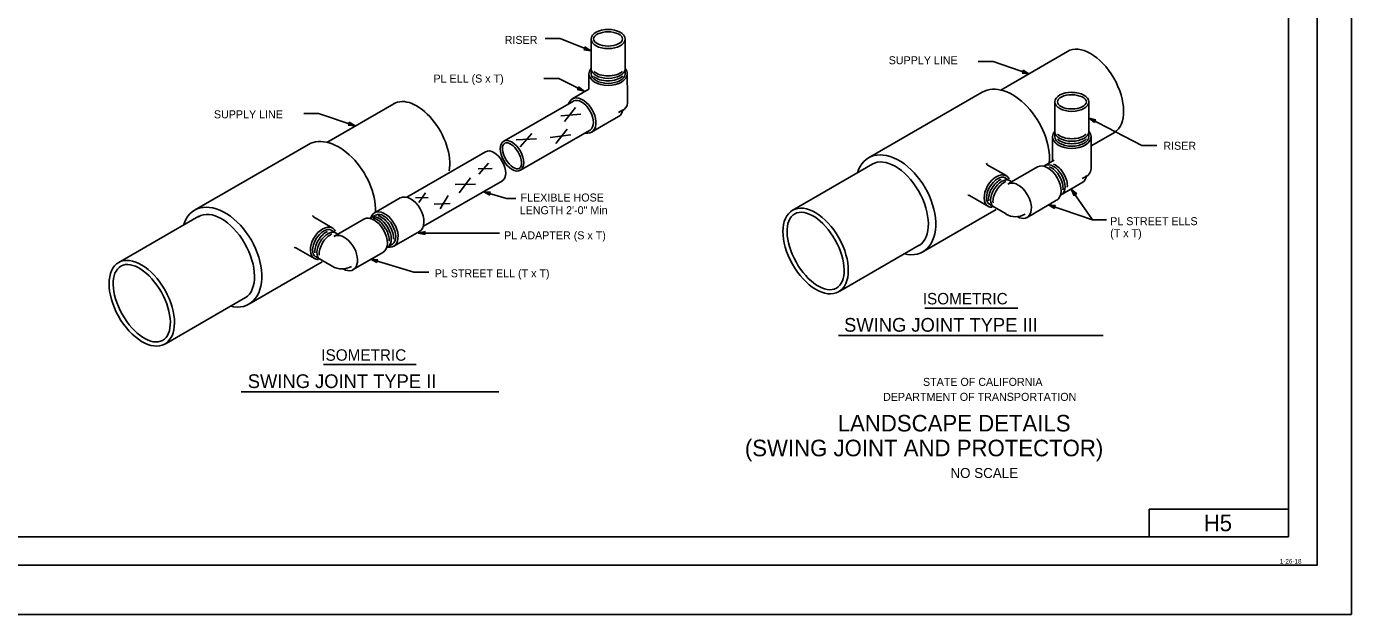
# Model space of a CAD drawing. Extents: x -893 to 867, y -474 to 712.
# Drawn here: x -292 to 867, y -474 to 40 of the extents above; entities that cross this region are included whole.
import ezdxf

# ---------------------------------------------------------------- set-up
doc = ezdxf.new("R2010")
doc.units = 0
for name, color, linetype in [('10 Sheet Format', 7, 'Continuous'), ('56 Stage 3 Anno', 7, 'Continuous'), ('57 Undefined', 7, 'Continuous'), ('60 Nongeo Data', 7, 'Continuous')]:
    doc.layers.add(name, color=color, linetype=linetype)

msp = doc.modelspace()

# ---------------------------------------------------------------- linework, layer by layer
at = {"layer": '10 Sheet Format'}
for p, q in [((836.5, 669), (836.5, -431)), ((811.5, -406), (811.5, 644)), ((811.5, -381.9), (689.5, -381.9)), ((689.5, -381.9), (689.5, -406)), ((-438.7, -406), (199.1, -406)), ((198.8, -406), (811.5, -406)), ((-863.5, -431), (836.5, -431))]:
    msp.add_line(p, q, dxfattribs=at)
for points in [[(-893.5, -474), (866.5, -474), (866.5, 712), (-893.5, 712)], [(-863.5, -431), (836.5, -431), (836.5, 669), (-863.5, 669)]]:
    msp.add_lwpolyline(points, close=True, dxfattribs=at)
at = {"layer": '56 Stage 3 Anno'}
for p, q in [((161.4, 30), (174.4, 30)), ((174.4, 30), (201.2, 19)), ((195.2, 20), (196.4, 20.9)), ((201.2, 19), (195.2, 20)), ((195.2, 20), (195.2, 20)), ((199.9, 19.5), (195.5, 20.3)), ((198.7, 20), (195.8, 20.5)), ((196.4, 20.9), (196.2, 22.5)), ((196.2, 22.5), (196.2, 22.5)), ((196.2, 22.5), (201.2, 19)), ((196.2, 22.1), (199.9, 19.5)), ((197.4, 20.5), (196.2, 20.8)), ((196.3, 21.7), (198.7, 20)), ((196.3, 21.3), (197.4, 20.5)), ((201.2, 19), (201.2, 19)), ((540, 9.8), (553.1, 9.8)), ((553.1, 9.8), (584.5, -1)), ((578.4, -0.4), (579.6, 0.6)), ((581.9, -0.1), (579, 0.2)), ((579.6, 0.6), (579.3, 2.2)), ((579.3, 2.2), (579.3, 2.2)), ((579.3, 2.2), (584.5, -1)), ((579.3, 1.8), (583.2, -0.6)), ((580.6, 0.3), (579.3, 0.4)), ((579.5, 1.3), (581.9, -0.1)), ((579.5, 1), (580.6, 0.3)), ((160.1, -5), (173.2, -5)), ((173.2, -5), (195.4, -16.2)), ((584.5, -1), (578.4, -0.4)), ((578.4, -0.4), (578.4, -0.4)), ((583.2, -0.6), (578.7, -0.1)), ((584.5, -1), (584.5, -1)), ((189.4, -14.7), (190.7, -13.9)), ((195.4, -16.2), (189.4, -14.7)), ((189.4, -14.7), (189.4, -14.7)), ((194.1, -15.6), (189.8, -14.5)), ((192.9, -15), (190.1, -14.3)), ((191.7, -14.4), (190.5, -14.1)), ((190.7, -13.9), (190.6, -12.3)), ((190.6, -12.3), (190.6, -12.3)), ((190.6, -12.3), (195.4, -16.2)), ((190.6, -12.7), (194.1, -15.6)), ((190.7, -13.2), (192.9, -15)), ((190.7, -13.6), (191.7, -14.4)), ((195.4, -16.2), (195.4, -16.2)), ((-49.8, -35.7), (-36.8, -35.7)), ((-36.8, -35.7), (-4.7, -46.5)), ((-10.8, -45.8), (-9.6, -44.8)), ((-4.7, -46.5), (-10.8, -45.8)), ((-10.8, -45.8), (-10.8, -45.8)), ((-6, -46), (-10.4, -45.6)), ((-7.3, -45.6), (-10.2, -45.3)), ((-9.6, -44.8), (-9.9, -43.3)), ((-9.9, -43.3), (-9.9, -43.3)), ((-9.9, -43.3), (-4.7, -46.5)), ((-9.8, -43.7), (-6, -46)), ((-8.6, -45.2), (-9.8, -45)), ((-9.7, -44.1), (-7.3, -45.6)), ((-9.7, -44.5), (-8.6, -45.2)), ((683.2, -63.6), (637.2, -39.7)), ((641.9, -43.7), (637.2, -39.7)), ((637.2, -39.7), (637.2, -39.7)), ((637.2, -39.7), (643.1, -41.3)), ((641.8, -43.2), (638.4, -40.3)), ((638.4, -40.3), (642.7, -41.5)), ((641.8, -42.8), (639.6, -41)), ((639.6, -41), (642.4, -41.7)), ((641.8, -42.4), (640.8, -41.6)), ((640.8, -41.6), (642, -41.9)), ((643.1, -41.3), (641.8, -42.1)), ((641.8, -42.1), (641.9, -43.7)), ((641.9, -43.7), (641.9, -43.7)), ((643.1, -41.3), (643.1, -41.3)), ((-4.7, -46.5), (-4.7, -46.5)), ((696.2, -63.6), (683.2, -63.6)), ((127.7, -110.2), (107.6, -104.2)), ((112.9, -107.2), (107.6, -104.2)), ((107.6, -104.2), (107.6, -104.2)), ((107.6, -104.2), (113.7, -104.6)), ((639.9, -128.8), (621.5, -101.9)), ((624, -107.6), (621.5, -101.9)), ((621.5, -101.9), (621.5, -101.9)), ((621.5, -101.9), (626.2, -106)), ((624.2, -107.2), (622.3, -103.1)), ((622.3, -103.1), (625.7, -106)), ((624.3, -106.8), (623.2, -104.2)), ((623.2, -104.2), (625.3, -106.1)), ((112.8, -106.8), (108.9, -104.6)), ((108.9, -104.6), (113.4, -104.9)), ((112.7, -106.4), (110.2, -105)), ((110.2, -105), (113.1, -105.2)), ((112.6, -106), (111.5, -105.4)), ((111.5, -105.4), (112.8, -105.5)), ((113.7, -104.6), (112.5, -105.7)), ((112.5, -105.7), (112.9, -107.2)), ((112.9, -107.2), (112.9, -107.2)), ((113.7, -104.6), (113.7, -104.6)), ((135.7, -110.2), (127.7, -110.2)), ((639.9, -128.8), (601.7, -115.7)), ((606.9, -118.8), (601.7, -115.7)), ((601.7, -115.7), (601.7, -115.7)), ((601.7, -115.7), (607.8, -116.3)), ((624.5, -106.4), (624, -105.3)), ((624, -105.3), (624.9, -106.1)), ((624.6, -106.1), (624, -107.6)), ((624, -107.6), (624, -107.6)), ((626.2, -106), (624.6, -106.1)), ((626.2, -106), (626.2, -106)), ((606.8, -118.4), (603, -116.1)), ((603, -116.1), (607.4, -116.6)), ((606.7, -118), (604.3, -116.5)), ((604.3, -116.5), (607.2, -116.9)), ((606.7, -117.6), (605.6, -117)), ((605.6, -117), (606.8, -117.1)), ((607.8, -116.3), (606.6, -117.3)), ((606.6, -117.3), (606.9, -118.8)), ((606.9, -118.8), (606.9, -118.8)), ((607.8, -116.3), (607.8, -116.3)), ((50.3, -140.3), (56.3, -138.9)), ((56.3, -138.9), (55.5, -140.3)), ((56.3, -138.9), (56.3, -138.9)), ((652.2, -128.8), (639.9, -128.8)), ((121.3, -140.3), (50.3, -140.3)), ((56.3, -141.6), (50.3, -140.3)), ((50.3, -140.3), (50.3, -140.3)), ((51.7, -140.3), (56.1, -139.3)), ((56.1, -141.2), (51.7, -140.3)), ((53, -140.3), (55.9, -139.6)), ((55.8, -140.9), (53, -140.3)), ((54.4, -140.3), (55.6, -140)), ((55.7, -140.5), (54.4, -140.3)), ((55.5, -140.3), (56.3, -141.6)), ((56.3, -141.6), (56.3, -141.6)), ((46.5, -174.4), (8.9, -163.1)), ((14.2, -166.1), (8.9, -163.1)), ((8.9, -163.1), (8.9, -163.1)), ((8.9, -163.1), (15, -163.6)), ((14.1, -165.7), (10.2, -163.5)), ((10.2, -163.5), (14.7, -163.9)), ((14, -165.3), (11.5, -163.9)), ((11.5, -163.9), (14.4, -164.1)), ((13.9, -164.9), (12.8, -164.3)), ((12.8, -164.3), (14.1, -164.4)), ((15, -163.6), (13.8, -164.6)), ((13.8, -164.6), (14.2, -166.1)), ((14.2, -166.1), (14.2, -166.1)), ((15, -163.6), (15, -163.6)), ((59.6, -174.4), (46.5, -174.4))]:
    msp.add_line(p, q, dxfattribs=at)
at = {"layer": '57 Undefined'}
for p, q in [((493.3, -206.1), (574.6, -206.1)), ((493.3, -206.1), (574.6, -206.1)), ((417.8, -230), (649.3, -230)), ((423.9, -230), (644.5, -230)), ((-32.6, -255.3), (48.6, -255.3)), ((-104.5, -279.3), (120.8, -279.3))]:
    msp.add_line(p, q, dxfattribs=at)
at = {"layer": '60 Nongeo Data'}
for p, q in [((201.5, -0.9), (201.5, 29.5)), ((231.3, -0.9), (231.3, 29.5)), ((559.8, -15.2), (618.2, 18.5)), ((199.6, -0.9), (199.6, -14.5)), ((233.3, -20.7), (233.2, -0.9)), ((199.6, -14.5), (185, -22.9)), ((233.3, -26.3), (233.3, -20.7)), ((444.1, -74.5), (543.5, -17.1)), ((-29.5, -61), (29, -27.2)), ((125.1, -60), (186.1, -24.8)), ((178.2, -42.6), (187.8, -30.4)), ((225.6, -34.7), (228.4, -33.1)), ((607.1, -55.9), (607.1, -25.5)), ((636.9, -55.9), (636.9, -25.5)), ((175, -37.8), (192.5, -36.3)), ((201.8, -52.1), (219.5, -41.8)), ((219.5, -41.8), (226, -38.1)), ((135.9, -58.7), (153.8, -57.8)), ((139.6, -64.9), (149.7, -53.1)), ((139.7, -85.4), (196, -52.9)), ((165.7, -56.7), (183.9, -54.4)), ((170.8, -61.9), (180.7, -49.4)), ((196, -52.9), (200.8, -50.2)), ((605.1, -55.9), (605.1, -77.3)), ((638.8, -84.2), (638.8, -55.9)), ((639.5, -63.8), (659.2, -52.4)), ((-145.2, -120.2), (-45.7, -62.8)), ((40.4, -108.9), (109.3, -69.1)), ((103.4, -88.9), (111.8, -79.1)), ((377.4, -120.5), (447.9, -79.8)), ((564.5, -90), (548, -80.5)), ((597.5, -81.7), (606.4, -76.6)), ((86.3, -105.2), (96, -92)), ((114.9, -83.8), (102.7, -84.2)), ((569.4, -95.4), (563.5, -91.9)), ((591.9, -82.4), (567.2, -96.7)), ((631.1, -92.6), (633.9, -91)), ((55.1, -134.2), (124, -94.5)), ((100.5, -97.6), (82.8, -97.7)), ((612.1, -107.1), (631.5, -95.9)), ((34.7, -109.6), (12, -122.7)), ((59.2, -109.5), (47.9, -109.3)), ((50.8, -113.6), (56.7, -105.1)), ((78.2, -114.4), (64.2, -115.1)), ((69.7, -119), (76.5, -107.5)), ((532.4, -107.4), (549, -117)), ((549.8, -115.1), (564.4, -123.6)), ((582.8, -126.6), (608.7, -111.6)), ((-211.9, -166.3), (-141.4, -125.6)), ((-24.8, -135.8), (-41.3, -126.2)), ((13.1, -124.6), (8.2, -127.4)), ((491.6, -156.7), (555.8, -119.7)), ((577.2, -127.1), (577.5, -127.2)), ((-19.8, -141.2), (-25.8, -137.7)), ((2.7, -128.2), (-23.3, -143.2)), ((28.9, -151.8), (51.5, -138.8)), ((23.1, -152.7), (27.8, -150)), ((-56.8, -153.2), (-40.3, -162.7)), ((-39.4, -160.9), (-24.8, -169.3)), ((-6.4, -172.3), (19.5, -157.3)), ((419.1, -191), (488.5, -151)), ((-97.7, -202.5), (-33.5, -165.4)), ((-12, -172.9), (-11.7, -173)), ((-170.1, -236.8), (-100.8, -196.7))]:
    msp.add_line(p, q, dxfattribs=at)
for centre, radius, start, end in [((220.8, -31.2), 8.62, 307.0466, 349.3153), ((226, -26.2), 7.36, 289.5151, 358.9332), ((548.7, -79.5), 1.26, 166.7196, 234.2155), ((626.3, -89), 8.62, 307.0466, 349.3153), ((631.4, -84), 7.36, 289.5151, 358.9332), ((531.8, -108.5), 1.23, 60.1802, 123.7133), ((-40.6, -125.2), 1.26, 166.7196, 234.2155), ((572.9, -109.3), 16.7, 239.2764, 300.1037), ((-57.4, -154.2), 1.23, 60.1802, 123.7133), ((-16.3, -155), 16.7, 239.2764, 300.1037)]:
    msp.add_arc(centre, radius, start, end, dxfattribs=at)
for centre, major_axis, ratio, start_param, end_param in [((216.2, 29.3), (14.7, 0), 0.579968, 1.55669, 3.126241), ((216.2, 29.4), (12.5, 0), 0.507127, 1.55669, 3.126241), ((216.6, 29.3), (-14.7, 0), 0.580188, 3.156944, 4.726495), ((216.6, 29.4), (-12.5, 0), 0.50743, 3.156944, 4.726495), ((216.2, 29.6), (14.7, 0), 0.579968, 3.156944, 4.726495), ((216.2, 29.7), (12.5, 0), 0.507127, 3.156944, 4.726495), ((216.6, 29.6), (-14.7, 0), 0.580188, 1.55669, 3.126241), ((216.6, 29.7), (-12.5, 0), 0.50743, 1.55669, 3.126241), ((638.7, -16.9), (20.1, -35.7), 0.569836, 0.022218, 3.163097), ((216.2, -1.1), (16.6, 0), 0.62821, 2.676134, 3.126241), ((216.2, -1.1), (16.6, 0), 0.62821, 2.676134, 3.126241), ((216.2, 5.8), (14.7, 0), 0.579968, 3.156944, 3.163022), ((216.2, 3.6), (14.7, 0), 0.579968, 3.156944, 4.726495), ((216.2, 5.8), (14.7, 0), 0.579968, 3.718659, 4.726495), ((216.6, 3.6), (-14.7, 0), 0.580188, 1.55669, 3.126241), ((216.6, 5.8), (-14.7, 0), 0.580188, 1.55669, 2.570534), ((216.6, -1.1), (-16.6, 0), 0.62821, 3.156944, 3.612121), ((216.6, -1.1), (-16.6, 0), 0.62821, 3.156944, 3.612121), ((216.2, -0.7), (16.6, 0), 0.62821, 3.156944, 4.726495), ((216.2, -0.7), (16.6, 0), 0.62821, 3.156944, 4.726495), ((216.2, -0.8), (14.7, 0), 0.579968, 3.156944, 4.726495), ((216.2, 1.4), (14.7, 0), 0.579968, 3.707296, 4.726495), ((216.6, -0.7), (-16.6, 0), 0.62821, 1.55669, 3.126241), ((216.6, -0.7), (-16.6, 0), 0.62821, 1.55669, 3.126241), ((216.6, -0.8), (-14.7, 0), 0.580188, 1.55669, 3.126241), ((216.6, 1.4), (-14.7, 0), 0.580188, 1.55669, 2.599541), ((567.3, -58.2), (-23.7, 41.1), 0.628516, 3.871431, 6.28221), ((49.4, -62.7), (20.1, -35.7), 0.569836, 0.599285, 3.163097), ((193.5, -37.5), (-8.4, 14.6), 0.610319, 2.652964, 6.763799), ((193.2, -37.3), (7.2, -12.5), 0.572255, 1.55669, 3.126241), ((621.8, -25.6), (14.7, 0), 0.579968, 1.55669, 3.126241), ((621.8, -25.6), (12.5, 0), 0.507127, 1.55669, 3.126241), ((622.2, -25.7), (-14.7, 0), 0.580188, 3.156944, 4.726495), ((622.2, -25.7), (-12.5, 0), 0.50743, 3.156944, 4.726495), ((193.4, -37.7), (-7.2, 12.5), 0.572255, 3.156944, 4.726495), ((621.8, -25.3), (14.7, 0), 0.579968, 3.156944, 4.726495), ((621.8, -25.3), (12.5, 0), 0.507127, 3.156944, 4.726495), ((622.2, -25.3), (-12.5, 0), 0.50743, 1.55669, 3.126241), ((622.2, -25.3), (-14.7, 0), 0.580188, 1.55669, 3.126241), ((-22, -103.9), (-23.7, 41.1), 0.628516, 3.948461, 6.28221), ((621.7, -56.1), (16.6, 0), 0.62821, 2.676134, 3.126241), ((621.7, -56.1), (16.6, 0), 0.62821, 2.676134, 3.126241), ((621.7, -55.8), (16.6, 0), 0.62821, 3.156944, 4.726495), ((621.7, -55.8), (16.6, 0), 0.62821, 3.156944, 4.726495), ((621.8, -49.2), (14.7, 0), 0.579968, 3.156944, 3.163022), ((621.8, -51.4), (14.7, 0), 0.579968, 3.156944, 4.726495), ((621.8, -55.8), (14.7, 0), 0.579968, 3.156944, 4.726495), ((621.8, -49.2), (14.7, 0), 0.579968, 3.718659, 4.726495), ((622.2, -51.4), (-14.7, 0), 0.580188, 1.55669, 3.126241), ((622.2, -49.2), (-14.7, 0), 0.580188, 1.55669, 2.570534), ((622.2, -55.8), (-16.6, 0), 0.62821, 1.55669, 3.126241), ((622.2, -55.8), (-16.6, 0), 0.62821, 1.55669, 3.126241), ((622.2, -55.8), (-14.7, 0), 0.580188, 1.55669, 3.126241), ((622.2, -56.1), (-16.6, 0), 0.62821, 3.156944, 3.612121), ((622.2, -56.1), (-16.6, 0), 0.62821, 3.156944, 3.612121), ((116.6, -81.8), (-7.3, 12.7), 0.573703, 3.141593, 6.283185), ((132.5, -72.4), (6.3, -10.9), 0.507127, 3.156944, 4.726495), ((132.2, -72.6), (6.3, -10.9), 0.507127, 1.55669, 3.126241), ((467.9, -115.6), (-23.7, 41.1), 0.628516, 2.611664, 6.813294), ((621.8, -53.6), (14.7, 0), 0.579968, 3.707296, 4.726495), ((622.2, -53.6), (-14.7, 0), 0.580188, 1.55669, 2.599541), ((132.7, -72.8), (-6.3, 10.9), 0.50743, 1.55669, 3.126241), ((132.4, -72.9), (-6.3, 10.9), 0.50743, 3.156944, 4.726495), ((467.9, -115.6), (20.1, -35.7), 0.569836, 0.022218, 3.163097), ((600.1, -96.9), (8.3, -14.4), 0.62821, 1.55669, 3.126241), ((605.8, -93.9), (7.3, -12.7), 0.578434, 1.571474, 3.133996), ((607.7, -92.9), (7.3, -12.7), 0.578434, 1.571474, 2.519096), ((556.8, -103.6), (-8, -13.3), 0.619697, 3.178173, 6.299163), ((556.8, -103.6), (-7, -11.5), 0.560925, 3.178173, 6.299163), ((560.5, -105.8), (-7, -11.5), 0.560925, 3.178173, 6.299163), ((556.8, -103.6), (-8, -13.3), 0.619697, 2.786163, 3.178173), ((603.9, -95), (7.3, -12.7), 0.578434, 1.571474, 2.515549), ((600.3, -97.3), (-8.3, 14.4), 0.62821, 3.156944, 4.726495), ((603.9, -95), (-7.3, 12.7), 0.578434, 3.800971, 4.711711), ((605.8, -93.9), (-7.3, 12.7), 0.578434, 3.149189, 4.711711), ((607.7, -92.9), (-7.3, 12.7), 0.578434, 3.821776, 4.711711), ((558.6, -104.8), (-7, -11.5), 0.560925, 3.800094, 5.679879), ((562.5, -106.8), (-7, -11.5), 0.560925, 3.79845, 5.650195), ((574.4, -112), (-8.4, 14.6), 0.607744, 2.355284, 6.281609), ((-121.4, -161.4), (-23.7, 41.1), 0.628516, 2.611664, 6.813294), ((42.9, -124.1), (8.3, -14.4), 0.62821, 1.55669, 3.126241), ((-121.4, -161.4), (20.1, -35.7), 0.569836, 0.022218, 3.163097), ((10.9, -142.6), (8.3, -14.4), 0.62821, 1.55669, 3.126241), ((20.5, -137.2), (-8.4, 14.6), 0.610319, 2.652964, 6.763799), ((16.5, -139.3), (7.2, -12.5), 0.572255, 1.55669, 3.126241), ((14.6, -140.4), (7.2, -12.5), 0.572255, 1.55669, 2.729916), ((20.3, -137.1), (7.2, -12.5), 0.572255, 1.55669, 3.126241), ((18.4, -138.2), (7.2, -12.5), 0.572255, 1.55669, 2.666238), ((43.1, -124.5), (-8.3, 14.4), 0.62821, 3.156944, 4.726495), ((556.7, -103.5), (-8, -13.3), 0.619697, 0.015978, 0.379232), ((-32.5, -149.3), (-8, -13.3), 0.619697, 3.178173, 6.299163), ((-32.5, -149.4), (-7, -11.5), 0.560925, 3.178173, 6.299163), ((-30.6, -150.5), (-7, -11.5), 0.560925, 3.800094, 5.679879), ((-28.7, -151.6), (-7, -11.5), 0.560925, 3.178173, 6.299163), ((-32.5, -149.3), (-8, -13.3), 0.619697, 2.786163, 3.178173), ((11.1, -143), (-8.3, 14.4), 0.62821, 3.156944, 4.726495), ((14.9, -140.8), (-7.2, 12.5), 0.572255, 3.859021, 4.726495), ((16.7, -139.7), (-7.2, 12.5), 0.572255, 3.156944, 4.726495), ((18.6, -138.6), (-7.2, 12.5), 0.572255, 3.821926, 4.726495), ((20.5, -137.5), (-7.2, 12.5), 0.572255, 3.156944, 4.726495), ((-26.7, -152.6), (-7, -11.5), 0.560925, 3.79845, 5.650195), ((-14.9, -157.8), (-8.4, 14.6), 0.607744, 2.355284, 6.281609), ((-32.6, -149.2), (-8, -13.3), 0.619697, 0.015978, 0.379232)]:
    msp.add_ellipse(centre, major_axis=major_axis, ratio=ratio, start_param=start_param, end_param=end_param, dxfattribs=at)
for centre, major_axis, ratio in [((132.4, -72.7), (-7.3, 12.7), 0.573703), ((397.9, -156), (20.1, -35.7), 0.569836), ((397.9, -156), (18.2, -32.5), 0.527126), ((-191.4, -201.7), (20.1, -35.7), 0.569836), ((-191.4, -201.7), (18.2, -32.5), 0.527126)]:
    msp.add_ellipse(centre, major_axis=major_axis, ratio=ratio, dxfattribs=at)

# ---------------------------------------------------------------- texts
at = {"layer": '10 Sheet Format'}
for s, height, p in [('STATE OF CALIFORNIA', 7, (491.8, -274)), ('DEPARTMENT OF TRANSPORTATION', 7, (456.9, -287.1)), ('LANDSCAPE DETAILS', 14.5, (417.2, -313.9)), ('(SWING JOINT AND PROTECTOR)', 14.5, (336, -335.6)), ('NO SCALE', 8.75, (515.8, -354.6)), ('1-26-18', 4, (803.8, -429.5))]:
    msp.add_text(s, height=height, dxfattribs=at).set_placement(p)
at = {"layer": '57 Undefined'}
for s, height, p in [('RISER', 7, (126, 25.2)), ('SUPPLY LINE', 7, (461.8, 7.4)), ('PL ELL (S x T)', 7, (63.7, -8.6)), ('SUPPLY LINE', 7, (-128.3, -39.9)), ('RISER', 7, (702, -67.4)), ('FLEXIBLE HOSE', 7, (139.9, -112.7)), ('LENGTH 2\'-0" Min', 7, (139.1, -123.8)), ('PL STREET ELLS', 7, (655.5, -133.4)), ('PL ADAPTER (S x T)', 7, (125.5, -145.8)), ('(T x T)', 7, (655.5, -143.9)), ('PL STREET ELL (T x T)', 7, (64.8, -179)), ('ISOMETRIC', 10, (491.6, -202.7)), ('ISOMETRIC', 10, (491.6, -202.7)), ('SWING JOINT TYPE III', 12, (422.8, -226.6)), ('ISOMETRIC', 10, (-34.4, -252)), ('SWING JOINT TYPE II', 12, (-98.7, -275.9))]:
    msp.add_text(s, height=height, dxfattribs=at).set_placement(p)
at = {"layer": '60 Nongeo Data'}
msp.add_text('H5', height=14.5, dxfattribs=at).set_placement((737.3, -401.2))

doc.saveas('drawing.dxf')
